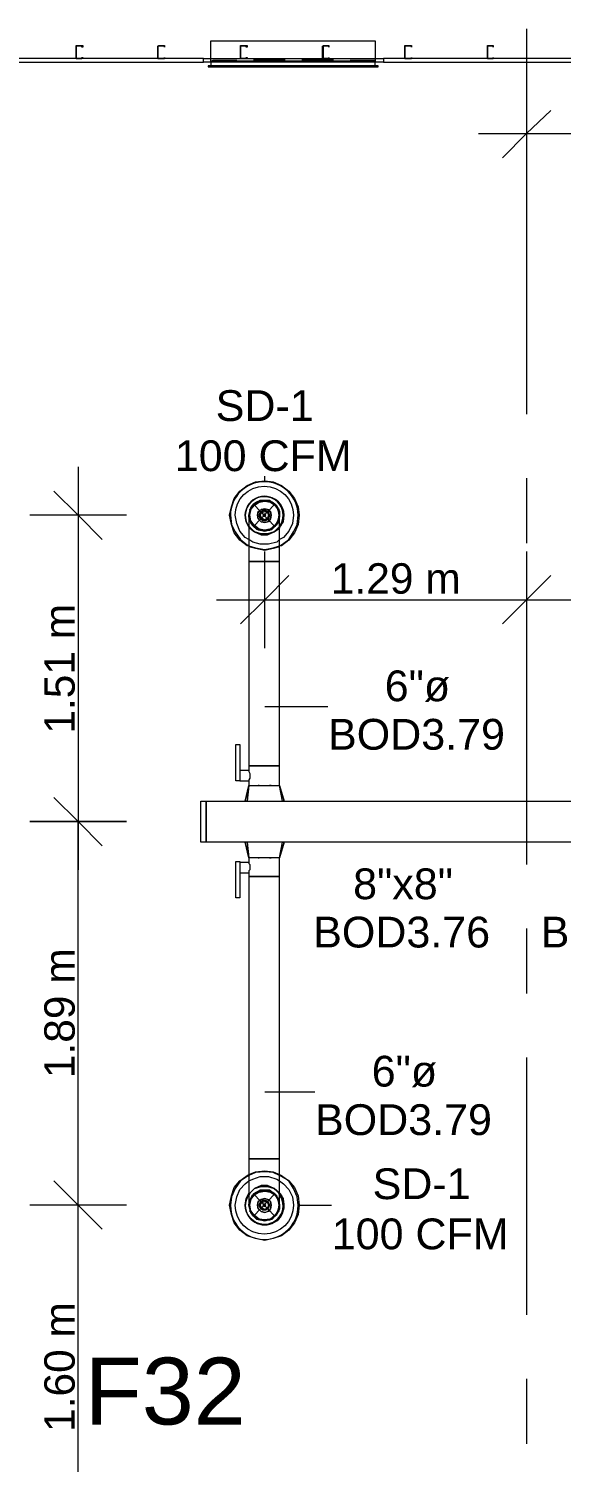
# Model space of a CAD drawing. Header units: metres. Extents: x -2 to 237, y -8 to 52.
# Drawn here: x 13.38 to 16.01, y 14.29 to 21.36 of the extents above; entities that cross this region are included whole.
import ezdxf

# ---------------------------------------------------------------- set-up
doc = ezdxf.new("R2010")
doc.units = ezdxf.units.M
doc.layers.add('HVAC - Ductos', color=5, linetype='Continuous', lineweight=0)
doc.layers.add('PDF2_Text', color=7, linetype='Continuous', lineweight=0)
doc.layers.add('PDF2_Geometry', color=7, linetype='Continuous', lineweight=0, true_color=0xaaaaaa)
doc.styles.add('PDF Arial-BoldMT-Identity-H', font='arial.ttf')
doc.styles.add('PDF Helvetica', font='')
doc.styles.get('PDF Helvetica').set_extended_font_data('Helvetica')

msp = doc.modelspace()

# ---------------------------------------------------------------- linework, layer by layer
at = {"layer": 'HVAC - Ductos', "lineweight": 0}
for points in [[(15.1048, 21.1812), (15.091, 21.1812), (15.091, 21.204), (14.2801, 21.204), (14.2801, 21.3048), (15.091, 21.3048), (15.091, 21.204), (14.2801, 21.204), (14.2801, 21.1812), (14.2663, 21.1812), (14.2663, 21.1766), (15.1048, 21.1766), (15.1048, 21.1812), (14.2663, 21.1812)], [(14.4083, 21.204), (14.2892, 21.204), (14.2892, 21.2086), (14.4083, 21.2086)], [(14.2892, 21.1766), (15.0818, 21.1766)], [(14.6466, 21.2086), (14.4908, 21.2086)], [(14.6466, 21.204), (14.4908, 21.204)], [(14.8848, 21.2086), (14.729, 21.2086)], [(14.8848, 21.204), (14.729, 21.204)], [(14.9673, 21.2086), (15.0864, 21.2086), (15.0864, 21.204), (14.9673, 21.204)], [(15.8378, 21.0803), (15.8378, 20.8466), (15.8378, 20.6084)], [(15.9569, 20.9612), (15.8378, 20.8466), (15.7187, 20.7275)], [(15.5995, 20.8466), (17.7163, 20.8466), (19.5673, 20.8466)], [(13.6248, 19.2018), (13.6248, 17.2134)], [(14.5458, 19.1331), (14.5458, 19.156)], [(13.744, 18.8445), (13.6248, 18.9636), (13.5057, 19.0827)], [(14.5137, 19.0323), (14.5183, 19.0323)], [(14.5183, 19.0323), (14.5458, 19.0369), (14.5687, 19.0323)], [(14.5687, 19.0323), (14.5733, 19.0323), (14.5779, 19.0323)], [(13.8631, 18.9636), (13.6248, 18.9636), (13.3866, 18.9636)], [(14.4679, 18.9636), (14.4679, 18.9544), (14.4679, 18.9361), (14.4679, 18.9086), (14.4679, 18.8674), (14.4679, 18.8215), (14.4679, 18.7665), (14.4679, 18.7345), (14.4725, 18.7345), (14.4771, 18.7345), (14.4908, 18.7345), (14.5045, 18.7345), (14.5229, 18.7345), (14.5458, 18.7345), (14.5641, 18.7345), (14.5824, 18.7345), (14.5961, 18.7345), (14.6099, 18.7345), (14.6191, 18.7345), (14.6191, 18.7895), (14.6191, 18.8399), (14.6191, 18.8811), (14.6191, 18.9178), (14.6191, 18.9452), (14.6191, 18.959), (14.6191, 18.9636)], [(14.4725, 18.9865), (14.4725, 18.991), (14.4771, 18.9956)], [(14.4771, 18.9361), (14.4725, 18.9636), (14.4771, 18.9865)], [(14.4771, 18.991), (14.4908, 19.014), (14.5137, 19.0277)], [(14.5733, 19.0277), (14.5961, 19.014), (14.6099, 18.991)], [(14.6145, 18.9956), (14.6145, 18.991), (14.6145, 18.9865)], [(14.6145, 18.9865), (14.6191, 18.9636), (14.6145, 18.9361), (14.6145, 18.9315)], [(14.6191, 18.9819), (14.6191, 18.9819)], [(14.6191, 18.9819), (14.6191, 18.9819)], [(14.4679, 18.9544), (14.4725, 18.9407), (14.4771, 18.9223), (14.4908, 18.9086), (14.4771, 18.9315), (14.4725, 18.9315), (14.4725, 18.9361)], [(14.5183, 18.8903), (14.5137, 18.8903), (14.5137, 18.8948), (14.4908, 18.9086), (14.5045, 18.8948), (14.5229, 18.8903), (14.5458, 18.8857), (14.5641, 18.8903), (14.5824, 18.8948), (14.5961, 18.9086), (14.6099, 18.9223), (14.6191, 18.9407), (14.6191, 18.9544)], [(14.5687, 18.8948), (14.5458, 18.8903), (14.5183, 18.8948)], [(14.5779, 18.8948), (14.5733, 18.8903), (14.5687, 18.8903)], [(14.6099, 18.9315), (14.5961, 18.9086), (14.5733, 18.8948)], [(14.6145, 18.9315), (14.6145, 18.9315)], [(14.6191, 18.8445), (14.6053, 18.8307), (14.5641, 18.8215), (14.5229, 18.8215), (14.4862, 18.8307), (14.4679, 18.8445)], [(14.4679, 18.8124), (14.4999, 18.8032), (14.5458, 18.7941), (14.587, 18.8032), (14.6191, 18.8124)], [(14.6191, 18.8078), (14.587, 18.7986), (14.5458, 18.7895), (14.4999, 18.7986), (14.4679, 18.8078)], [(14.5458, 18.3084), (14.5458, 18.5466), (14.5458, 18.7849)], [(15.8378, 18.7849), (15.8378, 18.5466), (15.8378, 18.3084)], [(14.6649, 18.6658), (14.5458, 18.5466), (14.4267, 18.4275)], [(15.9569, 18.6658), (15.8378, 18.5466), (15.7187, 18.4275)], [(14.3075, 18.5466), (15.8378, 18.5466), (18.3486, 18.5466), (23.3427, 18.5466)], [(14.5458, 18.0197), (14.8573, 18.0197)], [(14.4679, 17.7036), (14.4679, 17.699), (14.4725, 17.6899), (14.4725, 17.6853), (14.4725, 17.6761), (14.4725, 17.6669), (14.4679, 17.6578), (14.4679, 17.6532)], [(14.4495, 17.5524), (14.4679, 17.6303), (14.4495, 17.5524)], [(14.4679, 17.6303), (14.4587, 17.5524), (14.4679, 17.5524)], [(14.4725, 17.6303), (14.4725, 17.6303)], [(14.4725, 17.6303), (14.4725, 17.6303)], [(14.6191, 17.5524), (14.6282, 17.5524), (14.6328, 17.5524), (14.6374, 17.5524), (14.642, 17.5524), (14.6191, 17.6303), (14.642, 17.5524), (14.6374, 17.5524)], [(14.6328, 17.5524), (14.6191, 17.6303)], [(14.4725, 17.5524), (14.4908, 17.5524), (14.4953, 17.5524), (14.4999, 17.5524), (14.5091, 17.5524), (14.5229, 17.5524), (14.5275, 17.5524)], [(14.532, 17.5524), (14.555, 17.5524), (14.5595, 17.5524), (14.5641, 17.5524), (14.5779, 17.5524), (14.587, 17.5524), (14.5916, 17.5524), (14.6007, 17.5524), (14.6145, 17.5524)], [(13.6248, 13.7221), (13.6248, 15.5594), (13.6248, 17.4516), (13.3866, 17.4516), (13.6248, 17.4516), (13.8631, 17.4516), (13.6248, 17.4516)], [(14.4221, 17.1996), (14.4679, 17.1996), (14.4679, 17.1813), (14.4725, 17.1813), (14.4771, 17.1813), (14.4908, 17.1813), (14.5045, 17.1813), (14.5229, 17.1813), (14.5458, 17.1813), (14.5641, 17.1813), (14.5824, 17.1813), (14.5961, 17.1813), (14.6099, 17.1813), (14.6191, 17.1813), (14.6191, 17.2729), (14.6328, 17.3508)], [(14.4679, 17.3508), (14.4587, 17.3508), (14.4541, 17.3508), (14.4495, 17.3508), (14.4541, 17.3508)], [(14.4495, 17.3508), (14.4679, 17.2729), (14.4495, 17.3508)], [(14.4587, 17.3508), (14.4679, 17.2729)], [(14.5275, 17.3508), (14.5229, 17.3508), (14.5091, 17.3508), (14.4999, 17.3508), (14.4953, 17.3508), (14.4908, 17.3508), (14.4725, 17.3508)], [(14.6145, 17.3508), (14.6007, 17.3508), (14.5916, 17.3508), (14.587, 17.3508), (14.5779, 17.3508), (14.5641, 17.3508), (14.5595, 17.3508), (14.555, 17.3508), (14.532, 17.3508)], [(14.6374, 17.3508), (14.642, 17.3508), (14.6191, 17.2729), (14.642, 17.3508), (14.6374, 17.3508), (14.6328, 17.3508), (14.6282, 17.3508), (14.6191, 17.3508)], [(14.6237, 17.3508), (14.6237, 17.3508)], [(14.6191, 17.2729), (14.6145, 17.2729), (14.6099, 17.2729), (14.5961, 17.2729), (14.5824, 17.2729), (14.5641, 17.2729), (14.5458, 17.2729), (14.5229, 17.2729), (14.5045, 17.2729), (14.4908, 17.2729), (14.4771, 17.2729), (14.4725, 17.2729), (14.4679, 17.2729), (14.4679, 17.25), (14.4221, 17.25), (14.4221, 17.2454), (14.4221, 17.2408), (14.4221, 17.2317), (14.4221, 17.2271), (14.4221, 17.218), (14.4221, 17.2134), (14.4221, 17.2088), (14.4221, 17.2042)], [(14.4725, 17.2729), (14.4725, 17.2729)], [(14.4725, 17.2729), (14.4725, 17.2729)], [(14.4679, 17.25), (14.4679, 17.2454), (14.4725, 17.2408), (14.4725, 17.2317), (14.4725, 17.2225), (14.4725, 17.2134), (14.4679, 17.2088), (14.4679, 17.2042), (14.4679, 17.1996)], [(14.5458, 16.1184), (14.7932, 16.1184)], [(14.6191, 15.5594), (14.6191, 15.564), (14.6191, 15.5823), (14.6191, 15.6144), (14.6191, 15.6556), (14.6191, 15.7014), (14.6191, 15.7518), (14.6191, 15.7885), (14.6099, 15.7885), (14.5961, 15.7885), (14.5824, 15.7885), (14.5641, 15.7885), (14.5458, 15.7885), (14.5229, 15.7885), (14.5045, 15.7885), (14.4908, 15.7885), (14.4771, 15.7885), (14.4725, 15.7885), (14.4679, 15.7885), (14.4679, 15.7334), (14.4679, 15.6831), (14.4679, 15.6372), (14.4679, 15.6006), (14.4679, 15.5777), (14.4679, 15.5594)], [(14.6191, 15.7106), (14.6282, 15.706), (14.6649, 15.6785), (14.6924, 15.6464), (14.7107, 15.6052), (14.7153, 15.5594), (14.7107, 15.5136), (14.6924, 15.4723), (14.6649, 15.4357), (14.6282, 15.4082), (14.587, 15.3945), (14.5458, 15.3853), (14.4999, 15.3945), (14.4587, 15.4082), (14.4221, 15.4357), (14.3946, 15.4723), (14.3809, 15.5136), (14.3717, 15.5594), (14.3809, 15.6052), (14.3946, 15.6464), (14.4221, 15.6785), (14.4587, 15.706), (14.4679, 15.7106)], [(14.4679, 15.7106), (14.4999, 15.7243), (14.5458, 15.7289), (14.587, 15.7243), (14.6191, 15.7106)], [(14.6191, 15.706), (14.587, 15.7197), (14.5458, 15.7243), (14.4999, 15.7197), (14.4679, 15.706)], [(13.5057, 15.6785), (13.6248, 15.5594), (13.744, 15.4403)], [(14.4679, 15.6785), (14.4862, 15.6877), (14.5229, 15.7014), (14.5641, 15.7014), (14.6053, 15.6877), (14.6191, 15.6785)], [(14.6191, 15.564), (14.6191, 15.5777), (14.6099, 15.596), (14.5961, 15.6144), (14.5824, 15.6235), (14.5641, 15.6327), (14.5458, 15.6327), (14.5229, 15.6327), (14.5045, 15.6235), (14.4908, 15.6144), (14.4771, 15.596), (14.4725, 15.5777), (14.4679, 15.564)], [(14.5137, 15.4907), (14.4908, 15.5044), (14.4817, 15.5227), (14.4725, 15.541), (14.4725, 15.5594), (14.4725, 15.5777), (14.4817, 15.596), (14.4908, 15.6098), (14.5091, 15.6235), (14.5275, 15.6281), (14.5458, 15.6327), (14.5641, 15.6281), (14.5824, 15.6235), (14.5961, 15.6098), (14.6099, 15.596), (14.6145, 15.5777), (14.6191, 15.5594), (14.6145, 15.541), (14.6099, 15.5227), (14.5961, 15.5044)], [(14.4725, 15.5823), (14.4725, 15.5869), (14.4771, 15.5914), (14.4908, 15.6098), (14.5137, 15.6235)], [(14.4771, 15.5319), (14.4725, 15.5594), (14.4771, 15.5823)], [(14.5137, 15.6281), (14.5183, 15.6281), (14.5458, 15.6327), (14.5687, 15.6281), (14.5733, 15.6281), (14.5779, 15.6281)], [(14.5137, 15.6281), (14.5137, 15.6281)], [(14.5733, 15.6235), (14.5961, 15.6098), (14.6099, 15.5914)], [(14.6145, 15.5869), (14.6145, 15.5823), (14.6191, 15.5594), (14.6145, 15.5319)], [(14.6145, 15.5869), (14.6145, 15.5869)], [(14.6191, 15.619), (14.6191, 15.619)], [(14.6191, 15.619), (14.6191, 15.619)], [(13.8631, 15.5594), (13.6248, 15.5594), (13.3866, 15.5594)], [(14.4771, 15.5273), (14.4725, 15.5273), (14.4725, 15.5319)], [(14.4908, 15.509), (14.4771, 15.5273)], [(14.4908, 15.5044), (14.5091, 15.4952), (14.5275, 15.4861), (14.5458, 15.4861), (14.5641, 15.4861), (14.5824, 15.4952), (14.5961, 15.5044), (14.5733, 15.4907)], [(14.6099, 15.5273), (14.5961, 15.509)], [(14.6145, 15.5319), (14.6145, 15.5273)], [(14.7153, 15.5594), (14.8756, 15.5594)], [(14.5183, 15.4861), (14.5137, 15.4861), (14.5137, 15.4907)], [(14.5687, 15.4907), (14.5458, 15.4861), (14.5183, 15.4907)], [(14.5779, 15.4907), (14.5733, 15.4861), (14.5687, 15.4861)]]:
    msp.add_lwpolyline(points, dxfattribs=at)
for points in [[(14.3763, 18.9636), (14.3809, 18.9178), (14.3991, 18.8811), (14.4267, 18.8445), (14.4587, 18.817), (14.4679, 18.8124), (14.4587, 18.8124), (14.4221, 18.8399), (14.3946, 18.8765), (14.3809, 18.9178), (14.3717, 18.9636), (14.3809, 19.0048), (14.3946, 19.046), (14.4221, 19.0827), (14.4587, 19.1102), (14.4999, 19.1285), (14.5458, 19.1331), (14.587, 19.1285), (14.6282, 19.1102), (14.6649, 19.0827), (14.6924, 19.046), (14.7107, 19.0048), (14.7153, 18.9636), (14.7107, 18.9178), (14.6924, 18.8765), (14.6649, 18.8399), (14.6282, 18.8124), (14.6191, 18.8124), (14.6282, 18.817), (14.6649, 18.8445), (14.6878, 18.8811), (14.7062, 18.9178), (14.7107, 18.9636, 0.98639)], [(14.6191, 18.904), (14.6374, 18.9315), (14.642, 18.9636, 0.970255), (14.4495, 18.9636), (14.4541, 18.9315), (14.4679, 18.9086, -1.368434), (14.6374, 18.9636), (14.6328, 18.9315), (14.6191, 18.9086, 1.368434), (14.4495, 18.9636, -1.383815)], [(14.4495, 15.5594, 1.388358), (14.6191, 15.6098), (14.6328, 15.5914), (14.6374, 15.5594, -1.388358), (14.4679, 15.6098), (14.4541, 15.5914), (14.4495, 15.5594, 1.010578), (14.642, 15.5594), (14.6374, 15.5914), (14.6191, 15.619, -1.407304)]]:
    msp.add_lwpolyline(points, format="xyb", close=True, dxfattribs=at)
for points in [[(14.4679, 18.8445), (14.4495, 18.8536), (14.4221, 18.8857), (14.4083, 18.9223), (14.3991, 18.9636, -0.994111), (14.6878, 18.9636), (14.6832, 18.9223), (14.6649, 18.8857), (14.6374, 18.8536), (14.6191, 18.8445)], [(14.4679, 15.706), (14.4587, 15.7014), (14.4267, 15.6785), (14.3991, 15.6418), (14.3809, 15.6006), (14.3763, 15.5594, 1.013808), (14.7107, 15.5594), (14.7062, 15.6006), (14.6878, 15.6418), (14.6649, 15.6785), (14.6282, 15.7014), (14.6191, 15.706)], [(14.6191, 15.6785), (14.6374, 15.6648), (14.6649, 15.6372), (14.6832, 15.6006), (14.6878, 15.5594, -0.99459), (14.3991, 15.5594), (14.4083, 15.6006), (14.4221, 15.6372), (14.4495, 15.6648), (14.4679, 15.6785)]]:
    msp.add_lwpolyline(points, format="xyb", dxfattribs=at)
for points in [[(14.4679, 18.9636), (14.4725, 18.9819), (14.4771, 19.0002), (14.4908, 19.0186), (14.5045, 19.0277), (14.5229, 19.0369), (14.5458, 19.0369), (14.5641, 19.0369), (14.5824, 19.0277), (14.5961, 19.0186), (14.6099, 19.0002), (14.6191, 18.9819), (14.6191, 18.9636), (14.6191, 18.9544), (14.6191, 18.9636), (14.6191, 18.9819), (14.6099, 19.0002), (14.5961, 19.0186), (14.5824, 19.0277), (14.5641, 19.0369), (14.5458, 19.0369), (14.5229, 19.0369), (14.5045, 19.0277), (14.4908, 19.0186), (14.4771, 19.0002), (14.4725, 18.9819), (14.4679, 18.9636), (14.4679, 18.9544)], [(14.6145, 18.9452), (14.6099, 18.9269), (14.5961, 18.9086), (14.5824, 18.8994), (14.5641, 18.8903), (14.5458, 18.8903), (14.5275, 18.8903), (14.5091, 18.8994), (14.4908, 18.9086), (14.4817, 18.9269), (14.4725, 18.9452), (14.4725, 18.9636), (14.4725, 18.9819), (14.4817, 19.0002), (14.4908, 19.014), (14.5091, 19.0277), (14.5275, 19.0323), (14.5458, 19.0369), (14.5641, 19.0323), (14.5824, 19.0277), (14.5961, 19.014), (14.6099, 19.0002), (14.6145, 18.9819), (14.6191, 18.9636)], [(14.6099, 18.9361), (14.5961, 18.9132), (14.5733, 18.8948), (14.5458, 18.8903), (14.5183, 18.8948), (14.4953, 18.9132), (14.4771, 18.9361), (14.4725, 18.9636), (14.4771, 18.991), (14.4953, 19.014), (14.5183, 19.0277), (14.5458, 19.0323), (14.5733, 19.0277), (14.5961, 19.014), (14.6099, 18.991), (14.6145, 18.9636)], [(14.4495, 18.9636), (14.4541, 18.9315), (14.4679, 18.904), (14.4541, 18.9315)], [(14.5137, 18.9774), (14.5091, 18.9636), (14.5137, 18.9819), (14.5275, 18.991), (14.5458, 18.9956), (14.5641, 18.991), (14.5733, 18.9819), (14.5779, 18.9636), (14.5733, 18.9774), (14.5595, 18.991), (14.5458, 18.9956), (14.5275, 18.991)], [(14.5733, 18.9452), (14.5779, 18.9636), (14.5733, 18.9452), (14.5641, 18.9315), (14.5458, 18.9269), (14.5275, 18.9315), (14.5137, 18.9452), (14.5091, 18.9636), (14.5137, 18.9452), (14.5275, 18.9315), (14.5458, 18.9269), (14.5595, 18.9315)], [(14.5229, 18.9774), (14.5183, 18.9636), (14.5229, 18.9774), (14.5366, 18.9865), (14.5504, 18.9865), (14.5641, 18.9774), (14.5687, 18.9636), (14.5641, 18.9774), (14.5504, 18.9865), (14.5366, 18.9865)], [(14.5641, 18.9498), (14.5687, 18.9636), (14.5641, 18.9452), (14.5504, 18.9361), (14.5366, 18.9361), (14.5229, 18.9452), (14.5183, 18.9636), (14.5229, 18.9498), (14.5366, 18.9407), (14.5504, 18.9407)], [(14.5595, 18.9498), (14.5458, 18.9407), (14.532, 18.9498), (14.5229, 18.9636), (14.532, 18.9774), (14.5458, 18.9819), (14.5595, 18.9774), (14.5641, 18.9636)], [(14.5458, 18.959), (14.5504, 18.9636), (14.5458, 18.959), (14.5412, 18.959), (14.5366, 18.9636), (14.5412, 18.9682), (14.5458, 18.9682), (14.5504, 18.9636), (14.5458, 18.9682), (14.5412, 18.9682), (14.5412, 18.9636), (14.5412, 18.959)], [(14.4725, 18.904), (14.4953, 18.8811), (14.5275, 18.8719), (14.5595, 18.8719), (14.5916, 18.8811), (14.6145, 18.904), (14.6191, 18.9086), (14.6145, 18.904), (14.5916, 18.8811), (14.5595, 18.8719), (14.5275, 18.8719), (14.4953, 18.8811), (14.4725, 18.904), (14.4679, 18.9086)], [(14.6191, 18.8994), (14.5916, 18.8811), (14.5595, 18.8674), (14.5275, 18.8674), (14.4953, 18.8811), (14.4725, 18.8994), (14.4679, 18.904), (14.4725, 18.8994), (14.4953, 18.8811), (14.5275, 18.8674), (14.5595, 18.8674), (14.5916, 18.8811), (14.6191, 18.8994), (14.6191, 18.904)], [(14.6191, 17.7265), (14.6099, 17.7265), (14.5961, 17.7265), (14.5824, 17.7265), (14.5641, 17.7265), (14.5458, 17.7265), (14.5229, 17.7265), (14.5045, 17.7265), (14.4908, 17.7265), (14.4771, 17.7265), (14.4725, 17.7265), (14.4679, 17.7265), (14.4725, 17.7265), (14.4771, 17.7265), (14.4908, 17.7265), (14.5045, 17.7265), (14.5229, 17.7265), (14.5458, 17.7265), (14.5641, 17.7265), (14.5824, 17.7265), (14.5961, 17.7265), (14.6099, 17.7265), (14.6191, 17.7265), (14.6191, 18.7345), (14.6099, 18.7345), (14.5961, 18.7345), (14.5824, 18.7345), (14.5641, 18.7345), (14.5458, 18.7345), (14.5229, 18.7345), (14.5045, 18.7345), (14.4908, 18.7345), (14.4771, 18.7345), (14.4725, 18.7345), (14.4679, 18.7345), (14.4679, 17.7265), (14.4679, 17.7036), (14.4221, 17.7036), (14.4221, 17.699), (14.4221, 17.6899), (14.4221, 17.6853), (14.4221, 17.6807), (14.4221, 17.6715), (14.4221, 17.6669), (14.4221, 17.6623), (14.4221, 17.6578), (14.4221, 17.6532), (14.4037, 17.6532), (14.4037, 17.8319), (14.4221, 17.8319), (14.4221, 17.6532), (14.4679, 17.6532), (14.4679, 17.6303), (14.4725, 17.6303), (14.4771, 17.6303), (14.4908, 17.6303), (14.5045, 17.6303), (14.5229, 17.6303), (14.5458, 17.6303), (14.5641, 17.6303), (14.5824, 17.6303), (14.5961, 17.6303), (14.6099, 17.6303), (14.6145, 17.6303), (14.6191, 17.6303)], [(14.5183, 17.6303), (14.5137, 17.6303)], [(14.5779, 17.6303), (14.5733, 17.6303), (14.5687, 17.6303), (14.5733, 17.6303)], [(13.744, 17.3325), (13.6248, 17.4516), (13.5057, 17.5707), (13.6248, 17.4516)], [(14.2296, 17.3508), (14.2296, 17.5524), (14.2571, 17.5524), (14.2571, 17.3508)], [(16.7496, 17.3508), (14.2571, 17.3508), (14.2571, 17.5524), (16.7496, 17.5524)], [(14.4495, 17.5524), (14.4541, 17.5524)], [(14.5137, 17.2729), (14.5183, 17.2729)], [(14.5687, 17.2729), (14.5733, 17.2729), (14.5779, 17.2729), (14.5733, 17.2729)], [(14.4221, 17.0759), (14.4037, 17.0759), (14.4037, 17.2546), (14.4221, 17.2546)], [(14.6191, 17.1813), (14.6099, 17.1813), (14.5961, 17.1813), (14.5824, 17.1813), (14.5641, 17.1813), (14.5458, 17.1813), (14.5229, 17.1813), (14.5045, 17.1813), (14.4908, 17.1813), (14.4771, 17.1813), (14.4725, 17.1813), (14.4679, 17.1813), (14.4679, 15.7885), (14.4725, 15.7885), (14.4771, 15.7885), (14.4908, 15.7885), (14.5045, 15.7885), (14.5229, 15.7885), (14.5458, 15.7885), (14.5641, 15.7885), (14.5824, 15.7885), (14.5961, 15.7885), (14.6099, 15.7885), (14.6191, 15.7885)], [(14.4725, 15.619), (14.4953, 15.6418), (14.5275, 15.6556), (14.5595, 15.6556), (14.5916, 15.6418), (14.6191, 15.619), (14.5916, 15.6418), (14.5595, 15.6556), (14.5275, 15.6556), (14.4953, 15.6418), (14.4725, 15.619), (14.4679, 15.619)], [(14.6145, 15.619), (14.5916, 15.6418), (14.5595, 15.651), (14.5275, 15.651), (14.4953, 15.6418), (14.4725, 15.619), (14.4679, 15.6098), (14.4725, 15.619), (14.4953, 15.6418), (14.5275, 15.651), (14.5595, 15.651), (14.5916, 15.6418), (14.6145, 15.619), (14.6191, 15.6098)], [(14.4679, 15.619), (14.4541, 15.5914), (14.4495, 15.5594), (14.4541, 15.5914)], [(14.6191, 15.5594), (14.6191, 15.541), (14.6099, 15.5227), (14.5961, 15.5044), (14.5824, 15.4907), (14.5641, 15.4861), (14.5458, 15.4815), (14.5229, 15.4861), (14.5045, 15.4907), (14.4908, 15.5044), (14.4771, 15.5227), (14.4725, 15.541), (14.4679, 15.5594), (14.4679, 15.564), (14.4679, 15.5594), (14.4725, 15.541), (14.4771, 15.5227), (14.4908, 15.5044), (14.5045, 15.4907), (14.5229, 15.4861), (14.5458, 15.4815), (14.5641, 15.4861), (14.5824, 15.4907), (14.5961, 15.5044), (14.6099, 15.5227), (14.6191, 15.541), (14.6191, 15.5594), (14.6191, 15.564)], [(14.6099, 15.5319), (14.5961, 15.509), (14.5733, 15.4907), (14.5458, 15.4861), (14.5183, 15.4907), (14.4953, 15.509), (14.4771, 15.5319), (14.4725, 15.5594), (14.4771, 15.5869), (14.4953, 15.6098), (14.5183, 15.6235), (14.5458, 15.6281), (14.5733, 15.6235), (14.5961, 15.6098), (14.6099, 15.5869), (14.6145, 15.5594)], [(14.5137, 15.5777), (14.5091, 15.5594), (14.5137, 15.5777), (14.5275, 15.5869), (14.5458, 15.5914), (14.5641, 15.5869), (14.5733, 15.5777), (14.5779, 15.5594), (14.5733, 15.5777), (14.5595, 15.5869), (14.5458, 15.5914), (14.5275, 15.5869)], [(14.5229, 15.5731), (14.5183, 15.5594), (14.5229, 15.5731), (14.5366, 15.5823), (14.5504, 15.5823), (14.5641, 15.5731), (14.5687, 15.5594), (14.5641, 15.5731), (14.5504, 15.5823), (14.5366, 15.5823)], [(14.5595, 15.5456), (14.5458, 15.5365), (14.532, 15.5456), (14.5229, 15.5594), (14.532, 15.5731), (14.5458, 15.5777), (14.5595, 15.5731), (14.5641, 15.5594)], [(14.5458, 15.5548), (14.5504, 15.5594), (14.5458, 15.5548), (14.5412, 15.5548), (14.5366, 15.5594), (14.5412, 15.564), (14.5458, 15.564), (14.5504, 15.5594), (14.5458, 15.564), (14.5412, 15.564), (14.5412, 15.5594), (14.5412, 15.5548)], [(14.5733, 15.541), (14.5779, 15.5594), (14.5733, 15.541), (14.5641, 15.5273), (14.5458, 15.5227), (14.5275, 15.5273), (14.5137, 15.541), (14.5091, 15.5594), (14.5137, 15.541), (14.5275, 15.5273), (14.5458, 15.5227), (14.5595, 15.5273)], [(14.5641, 15.5456), (14.5687, 15.5594), (14.5641, 15.5456), (14.5504, 15.5365), (14.5366, 15.5365), (14.5229, 15.5456), (14.5183, 15.5594), (14.5229, 15.5456), (14.5366, 15.5365), (14.5504, 15.5365)]]:
    msp.add_lwpolyline(points, close=True, dxfattribs=at)
at = {"layer": 'PDF2_Geometry', "lineweight": 0}
for points in [[(15.8378, 21.3644), (15.8378, 21.0483)], [(13.6157, 21.2774), (13.6157, 21.2774)], [(14.0509, 21.2728), (14.0509, 21.2728)], [(14.0509, 21.2224), (14.0509, 21.2224)], [(14.4267, 21.2774), (14.4267, 21.2774)], [(14.8344, 21.2774), (14.8344, 21.2774)], [(14.8619, 21.2728), (14.8619, 21.2728)], [(14.8619, 21.2224), (14.8619, 21.2224)], [(15.2376, 21.2774), (15.2376, 21.2774)], [(15.2697, 21.2728), (15.2697, 21.2728)], [(15.2697, 21.2224), (15.2697, 21.2224)], [(15.6454, 21.2774), (15.6454, 21.2774)], [(15.6729, 21.2728), (15.6729, 21.2728)], [(15.6729, 21.2224), (15.6729, 21.2224)], [(12.1725, 21.1994), (14.2434, 21.1994), (14.2434, 21.2178), (15.1322, 21.2178), (15.1322, 21.1994), (16.4518, 21.1994)], [(13.6157, 21.2178), (13.6157, 21.2178)], [(13.6157, 21.2178), (13.6157, 21.2178)], [(15.1322, 21.1994), (14.2434, 21.1994)], [(14.4267, 21.2178), (14.4267, 21.2178)], [(14.4267, 21.2178), (14.4267, 21.2178)], [(14.8344, 21.2178), (14.8344, 21.2178)], [(15.2376, 21.2178), (15.2376, 21.2178)], [(15.2376, 21.2178), (15.2376, 21.2178)], [(15.6454, 21.2178), (15.6454, 21.2178)], [(15.6454, 21.2178), (15.6454, 21.2178)], [(15.8378, 20.7321), (15.8378, 19.463)], [(15.8378, 19.1468), (15.8378, 18.8261)], [(15.8378, 18.51), (15.8378, 17.2408)], [(15.8378, 16.9247), (15.8378, 16.604)], [(15.8378, 16.2878), (15.8378, 15.0188)], [(15.8378, 14.7026), (15.8378, 14.3819)]]:
    msp.add_lwpolyline(points, dxfattribs=at)
for points in [[(13.6157, 21.2178), (13.6157, 21.2774), (13.6157, 21.2819), (13.6478, 21.2819), (13.6478, 21.2728), (13.6432, 21.2728), (13.6432, 21.2774), (13.6157, 21.2774), (13.6157, 21.2178), (13.6432, 21.2178), (13.6432, 21.2224), (13.6478, 21.2224), (13.6478, 21.2178)], [(14.0235, 21.2178), (14.0189, 21.2178), (14.0189, 21.2774), (14.0235, 21.2819), (14.0509, 21.2819), (14.0509, 21.2728), (14.0509, 21.2774), (14.0235, 21.2774), (14.0189, 21.2774), (14.0189, 21.2178), (14.0235, 21.2178), (14.0509, 21.2178)], [(14.0509, 21.2224), (14.0509, 21.2178)], [(14.4267, 21.2178), (14.4267, 21.2774), (14.4267, 21.2819), (14.4587, 21.2819), (14.4587, 21.2728), (14.4541, 21.2728), (14.4541, 21.2774), (14.4267, 21.2774), (14.4267, 21.2178), (14.4541, 21.2178), (14.4541, 21.2224), (14.4587, 21.2224), (14.4587, 21.2178)], [(14.8344, 21.2178), (14.8299, 21.2178), (14.8299, 21.2774), (14.8344, 21.2774), (14.8344, 21.2819), (14.8619, 21.2819), (14.8619, 21.2728), (14.8619, 21.2774), (14.8344, 21.2774), (14.8344, 21.2178), (14.8619, 21.2178)], [(14.8619, 21.2224), (14.8619, 21.2178)], [(15.2376, 21.2178), (15.2376, 21.2774), (15.2376, 21.2819), (15.2697, 21.2819), (15.2697, 21.2728), (15.2697, 21.2774), (15.2376, 21.2774), (15.2376, 21.2178), (15.2697, 21.2178)], [(15.2697, 21.2224), (15.2697, 21.2178)], [(15.6454, 21.2178), (15.6454, 21.2774), (15.6454, 21.2819), (15.6729, 21.2819), (15.6729, 21.2728), (15.6729, 21.2774), (15.6454, 21.2774), (15.6454, 21.2178), (15.6729, 21.2178)], [(15.6729, 21.2224), (15.6729, 21.2178)], [(14.2434, 21.2178), (12.1725, 21.2178), (12.1725, 21.1994), (14.2434, 21.1994)], [(16.4518, 21.2178), (15.1322, 21.2178), (15.1322, 21.1994), (16.4518, 21.1994)]]:
    msp.add_lwpolyline(points, close=True, dxfattribs=at)
at = {"layer": 'PDF2_Geometry', "color": 254, "lineweight": 0, "true_color": 0xd2d2d2}
for points in [[(13.6157, 21.2544), (13.6157, 21.259)], [(13.6386, 21.2774), (13.6386, 21.2819)], [(15.2376, 21.2498), (15.2376, 21.2498)], [(15.2651, 21.2774), (15.2697, 21.2819)], [(15.6454, 21.2728), (15.6454, 21.2774), (15.65, 21.2819)]]:
    msp.add_lwpolyline(points, dxfattribs=at)
at = {"layer": 'PDF2_Geometry', "color": 8, "lineweight": 0, "true_color": 0x808080}
for points in [[(14.6053, 19.0094), (14.5687, 19.0369), (14.5229, 19.0369), (14.4817, 19.0094), (14.4679, 18.9636), (14.4817, 18.9178), (14.5229, 18.8903), (14.5687, 18.8903), (14.6053, 18.9178), (14.6191, 18.9636)], [(14.6053, 15.6052), (14.5687, 15.6327), (14.5229, 15.6327), (14.4817, 15.6052), (14.4679, 15.5594), (14.4817, 15.5136), (14.5229, 15.4861), (14.5687, 15.4861), (14.6053, 15.5136), (14.6191, 15.5594)]]:
    msp.add_lwpolyline(points, close=True, dxfattribs=at)
for points in [[(14.4908, 19.0186), (14.5961, 18.9086)], [(14.5961, 19.0186), (14.4908, 18.9086)], [(14.4908, 15.6144), (14.5961, 15.5044)], [(14.5961, 15.6144), (14.4908, 15.5044)]]:
    msp.add_lwpolyline(points, dxfattribs=at)

# ---------------------------------------------------------------- texts
at = {"layer": 'PDF2_Text', "lineweight": 0, "attachment_point": 4, "style": 'PDF Helvetica'}
for s, insert, char_height in [('SD-1', (14.3036, 19.5034), 0.1519), ('100 CFM', (14.102, 19.256), 0.1519), ('1.29 m', (14.8717, 18.6505), 0.15002), ('6"ø', (15.1375, 18.1197), 0.1519), ('BOD3.79', (14.858, 17.8815), 0.1519), ('8"x8"', (14.9817, 17.1438), 0.1519), ('BOD3.76', (14.7847, 16.9055), 0.1519), ('BOD3.76', (15.9072, 16.9055), 0.1519), ('6"ø', (15.0733, 16.2183), 0.1519), ('BOD3.79', (14.7938, 15.98), 0.1519), ('SD-1', (15.0779, 15.6638), 0.1519), ('100 CFM', (14.8763, 15.4164), 0.1519)]:
    msp.add_mtext(s, dxfattribs=dict(at, insert=insert, char_height=char_height))
at = {"layer": 'PDF2_Text', "lineweight": 0, "char_height": 0.15002, "attachment_point": 4, "rotation": 90, "style": 'PDF Helvetica'}
for s, insert in [('1.51 m', (13.5341, 17.8856)), ('1.89 m', (13.5341, 16.1858)), ('1.60 m', (13.5341, 14.4401))]:
    msp.add_mtext(s, dxfattribs=dict(at, insert=insert))
at = {"layer": 'PDF2_Text', "color": 232, "lineweight": 70, "true_color": 0xe91e64, "insert": (13.6576, 14.6395), "char_height": 0.32989, "attachment_point": 4, "style": 'PDF Arial-BoldMT-Identity-H'}
msp.add_mtext('F32', dxfattribs=at)

doc.saveas('drawing.dxf')
